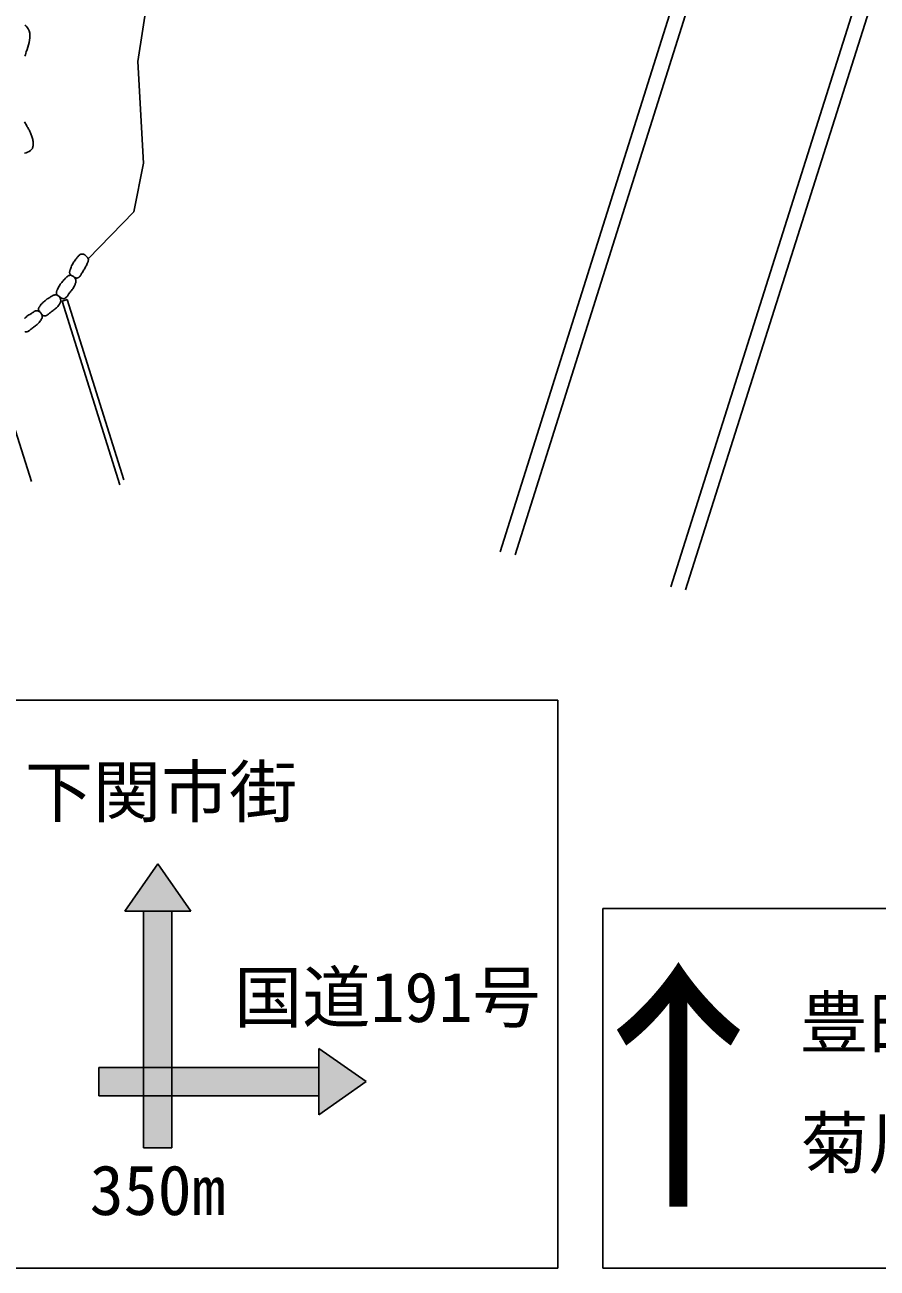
# Model space of a CAD drawing. Units: millimetres, scale not verified. Extents: x 40000 to 680000, y 20000 to 380000.
# Drawn here: x 403176 to 425690, y 236412 to 269244 of the extents above; entities that cross this region are included whole.
import ezdxf
from ezdxf.enums import TextEntityAlignment as Align

# ---------------------------------------------------------------- set-up
doc = ezdxf.new("R2010")
doc.units = ezdxf.units.MM
doc.header["$LTSCALE"] = 1000
doc.layers.add('M-BGD', color=7, linetype='Continuous', lineweight=25)
doc.layers.add('M-STR-STRC', color=7, linetype='Continuous', lineweight=25)
doc.styles.add('ＭＳ ゴシック', font='')
doc.styles.get('ＭＳ ゴシック').set_extended_font_data('MS Gothic')

msp = doc.modelspace()

# ---------------------------------------------------------------- hatches: boundary and pattern name
at = {"layer": 'M-STR-STRC'}
for points in [[(406688, 247088), (407563, 245838), (407063, 245838), (406313, 245838), (405813, 245838)], [(406313, 245838), (407063, 245838), (407063, 241713), (406313, 241713)], [(410938, 241713), (410938, 242213), (412188, 241338), (410938, 240463), (410938, 240963)], [(406313, 241713), (405134, 241713), (405134, 240963), (406313, 240963)], [(406313, 241713), (407063, 241713), (407063, 240963), (406313, 240963)], [(407063, 241713), (410938, 241713), (410938, 240963), (407063, 240963)], [(406313, 240963), (407063, 240963), (407063, 239588), (406313, 239588)]]:
    msp.add_hatch(color=256, dxfattribs=at).paths.add_polyline_path(points)

# ---------------------------------------------------------------- linework, layer by layer
at = {"layer": 'M-BGD'}
for p, q in [((415730, 255328), (424883, 284318)), ((416124, 255247), (425280, 284247)), ((429296, 283005), (420238, 254402)), ((429644, 282779), (420632, 254321)), ((406696, 271761), (406160, 268280)), ((406160, 268280), (406309, 265588)), ((406309, 265588), (406058, 264304)), ((404851, 263064), (406058, 264304)), ((404163, 261946), (404291, 261987)), ((405686, 257101), (404163, 261946)), ((405792, 257232), (404297, 261988)), ((403351, 257184), (402501, 259859))]:
    msp.add_line(p, q, dxfattribs=at)
for points in [[(403172, 269234), (403201, 269215), (403226, 269193), (403249, 269168), (403267, 269140), (403291, 269085), (403305, 269027), (403310, 268967), (403308, 268905), (403300, 268842), (403288, 268778), (403272, 268715), (403253, 268652), (403234, 268591), (403215, 268532), (403203, 268493), (403190, 268453), (403176, 268413)], [(403166, 265854), (403209, 265866), (403250, 265881), (403288, 265901), (403323, 265924), (403355, 265953), (403365, 265966), (403374, 265980), (403381, 265995), (403386, 266012), (403389, 266028), (403392, 266046), (403394, 266063), (403394, 266081), (403395, 266098), (403395, 266115), (403394, 266141), (403392, 266167), (403388, 266192), (403383, 266218), (403377, 266243), (403370, 266269), (403362, 266294), (403354, 266318), (403345, 266343), (403336, 266367), (403328, 266389), (403318, 266410), (403308, 266431), (403298, 266452), (403287, 266472), (403276, 266492), (403264, 266513), (403252, 266533), (403241, 266553), (403230, 266573), (403217, 266596), (403204, 266619), (403190, 266641), (403177, 266664), (403164, 266686)], [(403172, 261145), (403181, 261141), (403187, 261139), (403193, 261138), (403200, 261137), (403206, 261136), (403213, 261136), (403220, 261137), (403226, 261138), (403233, 261139), (403239, 261141), (403246, 261143), (403259, 261148), (403272, 261154), (403284, 261162), (403296, 261170), (403307, 261179), (403318, 261188), (403329, 261198), (403340, 261207), (403351, 261217), (403362, 261226), (403385, 261243), (403407, 261260), (403430, 261277), (403453, 261294), (403476, 261311), (403498, 261329), (403519, 261347), (403539, 261367), (403557, 261387), (403575, 261409), (403584, 261423), (403593, 261436), (403603, 261450), (403611, 261464), (403619, 261479), (403625, 261494), (403631, 261509), (403634, 261524), (403635, 261540), (403634, 261555), (403630, 261573), (403624, 261590), (403616, 261607), (403606, 261624), (403595, 261639), (403582, 261653), (403568, 261665), (403553, 261676), (403537, 261684), (403520, 261690), (403500, 261693), (403481, 261692), (403461, 261688), (403442, 261681), (403422, 261672), (403403, 261661), (403384, 261650), (403366, 261638), (403348, 261626), (403330, 261615), (403305, 261599), (403279, 261583), (403255, 261565), (403231, 261547), (403207, 261528), (403185, 261508), (403163, 261487)]]:
    msp.add_lwpolyline(points, dxfattribs=at)
for points in [[(404457, 262598), (404465, 262593), (404474, 262588), (404482, 262582), (404491, 262577), (404500, 262572), (404509, 262568), (404518, 262564), (404528, 262561), (404537, 262559), (404547, 262558), (404553, 262558), (404560, 262559), (404566, 262560), (404573, 262562), (404579, 262564), (404585, 262567), (404591, 262570), (404597, 262574), (404602, 262578), (404607, 262581), (404618, 262591), (404628, 262601), (404637, 262612), (404645, 262624), (404653, 262637), (404660, 262649), (404667, 262662), (404674, 262675), (404681, 262687), (404689, 262700), (404704, 262724), (404719, 262747), (404734, 262771), (404749, 262795), (404763, 262819), (404777, 262844), (404791, 262868), (404803, 262893), (404815, 262919), (404825, 262945), (404830, 262956), (404835, 262968), (404840, 262980), (404845, 262992), (404849, 263005), (404852, 263017), (404854, 263029), (404855, 263041), (404854, 263053), (404851, 263064), (404842, 263084), (404830, 263103), (404815, 263122), (404799, 263139), (404781, 263154), (404762, 263168), (404742, 263178), (404721, 263186), (404700, 263190), (404678, 263190), (404659, 263185), (404640, 263178), (404623, 263167), (404607, 263154), (404592, 263139), (404578, 263123), (404564, 263106), (404551, 263088), (404538, 263071), (404525, 263054), (404507, 263031), (404489, 263006), (404472, 262982), (404455, 262956), (404440, 262930), (404425, 262904), (404412, 262877), (404399, 262849), (404388, 262821), (404378, 262793), (404374, 262781), (404370, 262769), (404367, 262757), (404363, 262744), (404361, 262732), (404359, 262719), (404358, 262707), (404358, 262695), (404360, 262683), (404364, 262671), (404369, 262661), (404376, 262652), (404384, 262643), (404394, 262636), (404404, 262629), (404414, 262622), (404425, 262616), (404436, 262610), (404446, 262604)], [(404101, 262061), (404109, 262055), (404117, 262049), (404125, 262043), (404133, 262037), (404141, 262031), (404150, 262026), (404159, 262021), (404168, 262018), (404177, 262015), (404187, 262013), (404193, 262013), (404200, 262013), (404206, 262014), (404213, 262015), (404219, 262017), (404226, 262019), (404232, 262022), (404238, 262025), (404244, 262028), (404249, 262031), (404261, 262040), (404271, 262049), (404281, 262060), (404290, 262071), (404299, 262082), (404307, 262094), (404316, 262106), (404324, 262119), (404332, 262131), (404340, 262142), (404357, 262165), (404375, 262187), (404393, 262209), (404411, 262231), (404428, 262254), (404444, 262276), (404460, 262300), (404474, 262324), (404487, 262349), (404498, 262374), (404503, 262389), (404509, 262405), (404514, 262421), (404519, 262437), (404523, 262453), (404525, 262469), (404526, 262485), (404525, 262501), (404523, 262516), (404517, 262531), (404509, 262547), (404499, 262562), (404487, 262576), (404473, 262589), (404458, 262601), (404442, 262611), (404425, 262620), (404408, 262626), (404390, 262630), (404373, 262631), (404353, 262629), (404334, 262623), (404316, 262614), (404299, 262602), (404283, 262588), (404267, 262573), (404252, 262557), (404237, 262541), (404223, 262525), (404208, 262510), (404188, 262488), (404168, 262465), (404149, 262442), (404130, 262418), (404112, 262393), (404096, 262368), (404080, 262342), (404065, 262316), (404052, 262289), (404039, 262262), (404034, 262250), (404029, 262239), (404025, 262227), (404020, 262215), (404016, 262202), (404013, 262190), (404011, 262178), (404011, 262166), (404012, 262154), (404015, 262142), (404019, 262131), (404025, 262121), (404032, 262112), (404041, 262104), (404050, 262096), (404060, 262089), (404070, 262082), (404081, 262075), (404091, 262068)], [(403600, 261632), (403606, 261624), (403612, 261616), (403618, 261608), (403625, 261600), (403631, 261592), (403638, 261585), (403646, 261578), (403653, 261572), (403662, 261567), (403670, 261563), (403677, 261561), (403683, 261560), (403690, 261559), (403696, 261558), (403703, 261558), (403710, 261559), (403716, 261560), (403723, 261561), (403729, 261563), (403736, 261565), (403749, 261570), (403762, 261576), (403774, 261584), (403785, 261592), (403797, 261601), (403808, 261610), (403819, 261620), (403830, 261629), (403841, 261639), (403852, 261648), (403875, 261665), (403897, 261682), (403920, 261699), (403943, 261716), (403966, 261733), (403988, 261751), (404009, 261769), (404029, 261789), (404047, 261809), (404065, 261831), (404074, 261845), (404083, 261858), (404092, 261872), (404101, 261886), (404109, 261901), (404115, 261916), (404121, 261931), (404124, 261946), (404125, 261962), (404124, 261977), (404120, 261995), (404114, 262012), (404106, 262029), (404096, 262046), (404085, 262061), (404072, 262075), (404058, 262087), (404043, 262098), (404027, 262106), (404010, 262112), (403990, 262115), (403971, 262114), (403951, 262110), (403931, 262103), (403912, 262094), (403893, 262083), (403874, 262072), (403856, 262060), (403838, 262048), (403820, 262037), (403795, 262021), (403769, 262005), (403745, 261987), (403721, 261969), (403697, 261950), (403674, 261930), (403653, 261909), (403632, 261887), (403611, 261865), (403592, 261842), (403585, 261832), (403577, 261822), (403569, 261811), (403562, 261801), (403555, 261790), (403549, 261779), (403544, 261768), (403540, 261756), (403538, 261744), (403538, 261732), (403539, 261721), (403542, 261710), (403547, 261699), (403553, 261689), (403560, 261679), (403568, 261669), (403576, 261660), (403584, 261650), (403592, 261641)]]:
    msp.add_lwpolyline(points, close=True, dxfattribs=at)
at = {"layer": 'M-STR-STRC'}
for p, q in [((402253, 251412), (417253, 251412)), ((417253, 251412), (417253, 236412)), ((405813, 245838), (406688, 247088)), ((406688, 247088), (407563, 245838)), ((418442, 245912), (433442, 245912)), ((418442, 245912), (418442, 236412)), ((407563, 245838), (405813, 245838)), ((406313, 245838), (406313, 239588)), ((407063, 245838), (407063, 239588)), ((410938, 240463), (410938, 242213)), ((410938, 242213), (412188, 241338)), ((405134, 241713), (410938, 241713)), ((405134, 240963), (405134, 241713)), ((412188, 241338), (410938, 240463)), ((405134, 240963), (410938, 240963)), ((406313, 239588), (407063, 239588)), ((402253, 236412), (417253, 236412)), ((433442, 236412), (418442, 236412))]:
    msp.add_line(p, q, dxfattribs=at)

# ---------------------------------------------------------------- texts
at = {"layer": 'M-STR-STRC', "style": 'ＭＳ ゴシック'}
for s, p in [('下関市街', (403174, 247936)), ('国道191号', (408705, 242514)), ('豊田', (423651, 241845)), ('菊川', (423671, 238664)), ('350m', (404888, 237418))]:
    msp.add_text(s, height=1320, dxfattribs=at).set_placement(p, align=Align.BOTTOM_LEFT)
msp.add_text('↑', height=5132, dxfattribs=at).set_placement((420442, 241162), align=Align.MIDDLE_CENTER)

doc.saveas('drawing.dxf')
